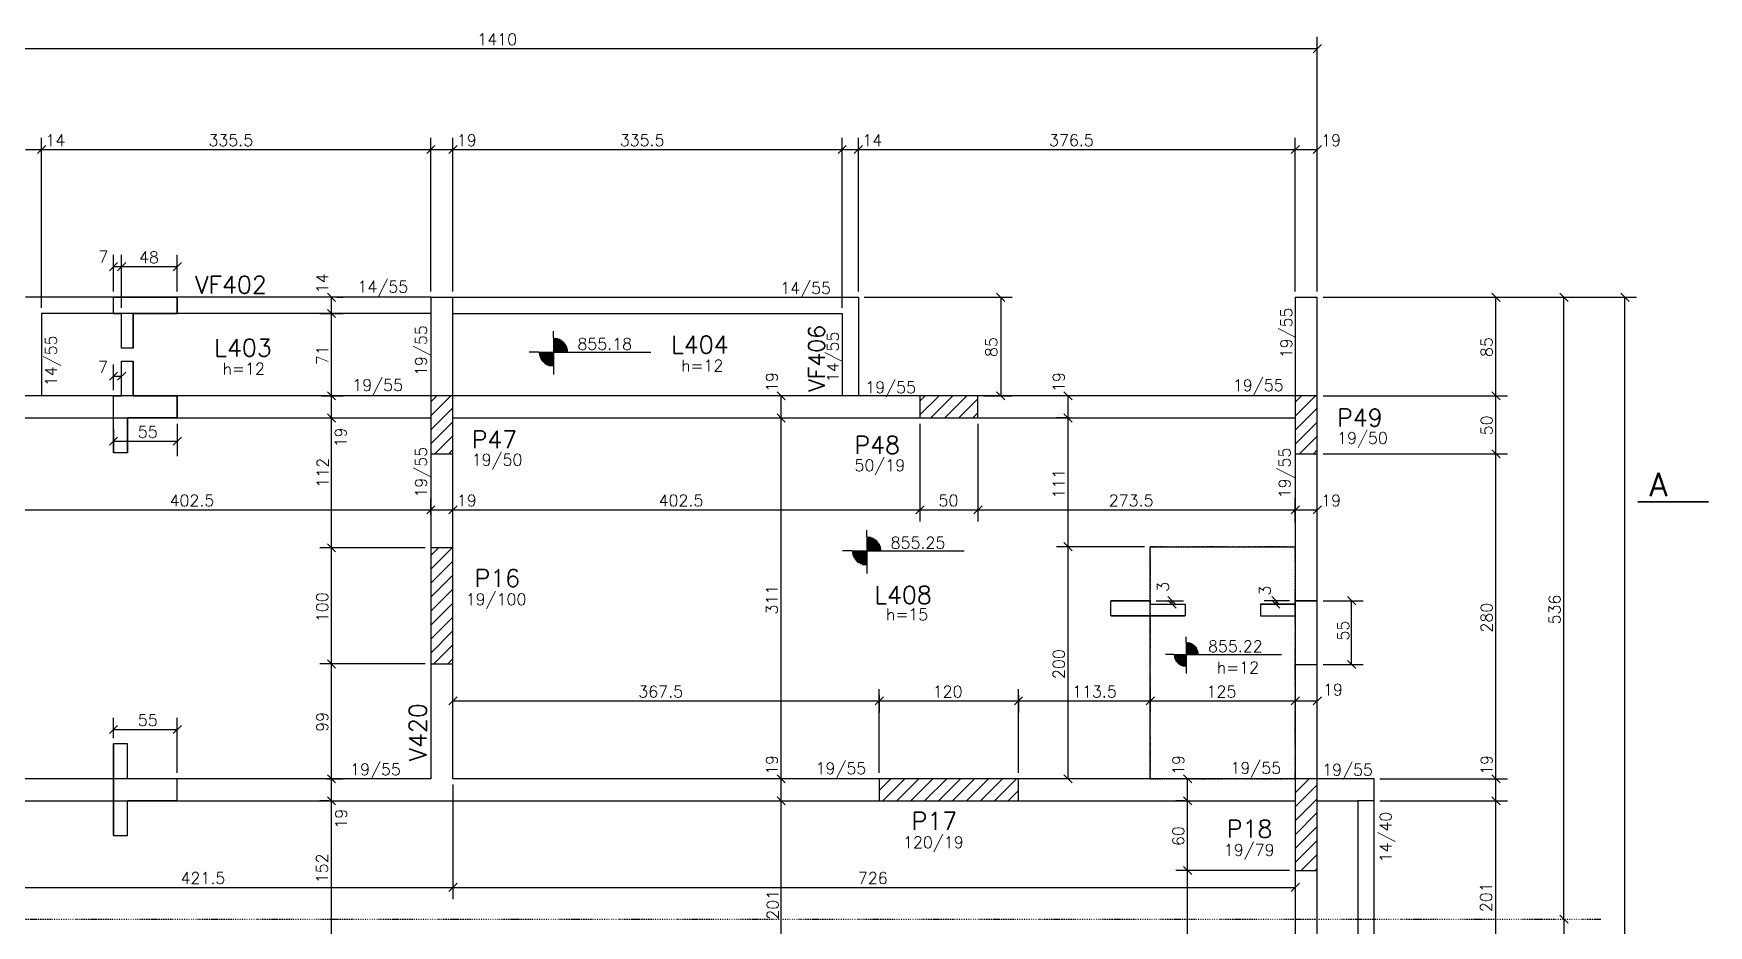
# Model space of a CAD drawing. Extents: x 1812 to 5810, y 1891 to 3687.
# Drawn here: x 4366 to 5810, y 2647 to 3415 of the extents above; entities that cross this region are included whole.
import ezdxf

# ---------------------------------------------------------------- set-up
doc = ezdxf.new("R2010")
doc.units = 0
doc.header["$MEASUREMENT"] = 0
doc.linetypes.add('ESTILO_TQS_0004', pattern=[2, 0.5, -0.4, 0.1, -0.4, 0.1, -0.5])
for name, color, linetype in [('2', 2, 'CONTINUOUS'), ('3', 3, 'CONTINUOUS'), ('4', 4, 'CONTINUOUS'), ('6', 6, 'CONTINUOUS'), ('7', 7, 'CONTINUOUS'), ('8', 8, 'CONTINUOUS'), ('9', 9, 'CONTINUOUS')]:
    doc.layers.add(name, color=color, linetype=linetype)
doc.styles.get("Standard").update_dxf_attribs({"font": 'ROMANS.SHX'})

msp = doc.modelspace()

# ---------------------------------------------------------------- linework, layer by layer
at = {"layer": '2', "linetype": 'Continuous'}
for p, q in [((5469.054466, 3398.772644), (5476.125534, 3405.843712)), ((4369.554466, 3311.782786), (4376.625534, 3318.853854)), ((4369.554466, 3311.782786), (4376.625534, 3318.853854)), ((4705.054466, 3311.782786), (4712.125534, 3318.853854)), ((4705.054466, 3311.782786), (4712.125534, 3318.853854)), ((4724.054466, 3311.782786), (4731.125534, 3318.853854)), ((4724.054466, 3311.782786), (4731.125534, 3318.853854)), ((5059.554466, 3311.782786), (5066.625534, 3318.853854)), ((5059.554466, 3311.782786), (5066.625534, 3318.853854)), ((5073.554466, 3311.782786), (5080.625534, 3318.853854)), ((5073.554466, 3311.782786), (5080.625534, 3318.853854)), ((5450.054466, 3311.782786), (5457.125534, 3318.853854)), ((5450.054466, 3311.782786), (5457.125534, 3318.853854)), ((5469.054466, 3311.782786), (5476.125534, 3318.853854)), ((4431.469817, 3210.895119), (4438.540885, 3217.966187)), ((4438.469817, 3210.895119), (4445.540885, 3217.966187)), ((4438.469817, 3210.895119), (4445.540885, 3217.966187)), ((4486.469817, 3210.895119), (4493.540885, 3217.966187)), ((4626.466779, 3184.489466), (4619.395711, 3191.560534)), ((5196.164258, 3191.560534), (5203.235326, 3184.489466)), ((5630.121399, 3184.489466), (5623.050332, 3191.560534)), ((5688.664578, 3184.489466), (5681.59351, 3191.560534)), ((5741.298209, 3184.489466), (5734.227141, 3191.560534)), ((4626.466779, 3170.489466), (4619.395711, 3177.560534)), ((4626.466779, 3170.489466), (4619.395711, 3177.560534)), ((4431.469817, 3116.477405), (4438.540885, 3123.548473)), ((4431.469817, 3116.477405), (4438.540885, 3123.548473)), ((4438.469817, 3116.477405), (4445.540885, 3123.548473)), ((4438.469817, 3116.477405), (4445.540885, 3123.548473)), ((4626.466779, 3099.489466), (4619.395711, 3106.560534)), ((4626.466779, 3099.489466), (4619.395711, 3106.560534)), ((4626.466779, 3099.489466), (4619.395711, 3106.560534)), ((5014.010328, 3099.489466), (5006.93926, 3106.560534)), ((5014.010328, 3099.489466), (5006.93926, 3106.560534)), ((5196.164258, 3106.560534), (5203.235326, 3099.489466)), ((5261.304787, 3099.489466), (5254.23372, 3106.560534)), ((5630.121399, 3099.489466), (5623.050332, 3106.560534)), ((5630.121399, 3099.489466), (5623.050332, 3106.560534)), ((4626.466779, 3080.489466), (4619.395711, 3087.560534)), ((4626.466779, 3080.489466), (4619.395711, 3087.560534)), ((5014.010328, 3080.489466), (5006.93926, 3087.560534)), ((5014.010328, 3080.489466), (5006.93926, 3087.560534)), ((5261.304787, 3080.489466), (5254.23372, 3087.560534)), ((5261.304787, 3080.489466), (5254.23372, 3087.560534)), ((4431.469817, 3060.470467), (4438.540885, 3067.541535)), ((4486.469817, 3060.470467), (4493.540885, 3067.541535)), ((5630.121399, 3049.489466), (5623.050332, 3056.560534)), ((5630.121399, 3049.489466), (5623.050332, 3056.560534)), ((4705.054466, 3001.331838), (4712.125534, 3008.402905)), ((4705.054466, 3001.331838), (4712.125534, 3008.402905)), ((4724.054466, 3001.331838), (4731.125534, 3008.402905)), ((4724.054466, 3001.331838), (4731.125534, 3008.402905)), ((5126.554466, 3001.331838), (5133.625534, 3008.402905)), ((5126.554466, 3001.331838), (5133.625534, 3008.402905)), ((5176.554466, 3001.331838), (5183.625534, 3008.402905)), ((5176.554466, 3001.331838), (5183.625534, 3008.402905)), ((5450.054466, 3001.331838), (5457.125534, 3008.402905)), ((5450.054466, 3001.331838), (5457.125534, 3008.402905)), ((5469.054466, 3001.331838), (5476.125534, 3008.402905)), ((4626.466779, 2968.489466), (4619.395711, 2975.560534)), ((4626.466779, 2968.489466), (4619.395711, 2975.560534)), ((4626.466779, 2968.489466), (4619.395711, 2975.560534)), ((5261.304787, 2969.489466), (5254.23372, 2976.560534)), ((5261.304787, 2969.489466), (5254.23372, 2976.560534)), ((5343.770676, 2930.013505), (5350.841743, 2922.942437)), ((5343.770676, 2927.013505), (5350.841743, 2919.942437)), ((5433.356939, 2930.013505), (5440.428007, 2922.942437)), ((5433.356939, 2927.013505), (5440.428007, 2919.942437)), ((5505.719509, 2922.942437), (5498.648441, 2930.013505)), ((4626.466779, 2868.489466), (4619.395711, 2875.560534)), ((4626.466779, 2868.489466), (4619.395711, 2875.560534)), ((5505.719509, 2867.942437), (5498.648441, 2875.013505)), ((4724.054466, 2836.645057), (4731.125534, 2843.716124)), ((5091.554466, 2836.645057), (5098.625534, 2843.716124)), ((5211.554466, 2836.645057), (5218.625534, 2843.716124)), ((5211.554466, 2836.645057), (5218.625534, 2843.716124)), ((5325.054466, 2836.645057), (5332.125534, 2843.716124)), ((5325.054466, 2836.645057), (5332.125534, 2843.716124)), ((5450.054466, 2836.645057), (5457.125534, 2843.716124)), ((5450.054466, 2836.645057), (5457.125534, 2843.716124)), ((5450.054466, 2836.645057), (5457.125534, 2843.716124)), ((5469.054466, 2836.645057), (5476.125534, 2843.716124)), ((5469.054466, 2836.645057), (5476.125534, 2843.716124)), ((4431.469817, 2812.023682), (4438.540885, 2819.09475)), ((4431.469817, 2812.023682), (4438.540885, 2819.09475)), ((4486.469817, 2812.023682), (4493.540885, 2819.09475)), ((4486.469817, 2812.023682), (4493.540885, 2819.09475)), ((4626.466779, 2769.489466), (4619.395711, 2776.560534)), ((4626.466779, 2769.489466), (4619.395711, 2776.560534)), ((5014.010328, 2769.489466), (5006.93926, 2776.560534)), ((5014.010328, 2769.489466), (5006.93926, 2776.560534)), ((5014.010328, 2769.489466), (5006.93926, 2776.560534)), ((5261.304787, 2769.489466), (5254.23372, 2776.560534)), ((5364.334157, 2769.489466), (5357.263089, 2776.560534)), ((5364.334157, 2769.489466), (5357.263089, 2776.560534)), ((5630.121399, 2769.489466), (5623.050332, 2776.560534)), ((5630.121399, 2769.489466), (5623.050332, 2776.560534)), ((4626.466779, 2750.489466), (4619.395711, 2757.560534)), ((4626.466779, 2750.489466), (4619.395711, 2757.560534)), ((5014.010328, 2750.489466), (5006.93926, 2757.560534)), ((5014.010328, 2750.489466), (5006.93926, 2757.560534)), ((5364.334157, 2750.489466), (5357.263089, 2757.560534)), ((5364.334157, 2750.489466), (5357.263089, 2757.560534)), ((5630.121399, 2750.489466), (5623.050332, 2757.560534)), ((5630.121399, 2750.489466), (5623.050332, 2757.560534)), ((5364.334157, 2690.489466), (5357.263089, 2697.560534)), ((5364.334157, 2690.489466), (5357.263089, 2697.560534)), ((4724.054466, 2675.902112), (4731.125534, 2682.973179)), ((4724.054466, 2675.902112), (4731.125534, 2682.973179)), ((5450.054466, 2675.902112), (5457.125534, 2682.973179)), ((5688.664578, 2648.489466), (5681.59351, 2655.560534))]:
    msp.add_line(p, q, dxfattribs=at)
at = {"layer": '3', "linetype": 'Continuous'}
for p, q in [((4708.59, 3188.025), (4359.09, 3188.025)), ((4727.59, 3188.025), (5077.09, 3188.025)), ((5077.09, 3188.025), (5077.09, 3103.025)), ((4373.09, 3174.025), (4373.09, 3103.025)), ((4708.59, 3174.025), (4373.09, 3174.025)), ((4727.59, 3174.025), (5063.09, 3174.025)), ((5063.09, 3174.025), (5063.09, 3103.025)), ((4814.205302, 3153.213561), (4814.205302, 3158.718305)), ((4814.205302, 3153.213561), (4814.205302, 3128.213561)), ((4814.205302, 3152.606213), (4818.054427, 3152.606213)), ((4814.205302, 3151.813364), (4819.953764, 3151.813364)), ((4814.205302, 3151.020515), (4821.27756, 3151.020515)), ((4814.205302, 3150.227654), (4822.312821, 3150.227654)), ((4814.205302, 3149.434865), (4823.160161, 3149.434865)), ((4814.205302, 3148.642016), (4823.86917, 3148.642016)), ((4814.205302, 3147.849155), (4824.468506, 3147.849155)), ((4801.705302, 3140.713561), (4793.278598, 3140.713561)), ((4814.205254, 3139.92076), (4801.705254, 3139.92076)), ((4801.705302, 3140.713561), (4826.705302, 3140.713561)), ((4814.205254, 3139.127911), (4801.806248, 3139.127911)), ((4814.205254, 3138.335061), (4801.933611, 3138.335061)), ((4814.205254, 3137.542212), (4802.114237, 3137.542212)), ((4814.205254, 3136.749411), (4802.35051, 3136.749411)), ((4814.205254, 3135.956514), (4802.645815, 3135.956514)), ((4814.205254, 3135.163713), (4803.004874, 3135.163713)), ((4814.205254, 3134.370864), (4803.434027, 3134.370864)), ((4814.205254, 3133.578015), (4803.94205, 3133.578015)), ((4814.205254, 3132.785166), (4804.541434, 3132.785166)), ((4814.205302, 3147.056306), (4824.976529, 3147.056306)), ((4814.205302, 3146.263457), (4825.405682, 3146.263457)), ((4814.205302, 3145.470608), (4825.76474, 3145.470608)), ((4814.205302, 3144.677759), (4826.060046, 3144.677759)), ((4814.205302, 3143.884957), (4826.296319, 3143.884957)), ((4814.205302, 3143.092108), (4826.476897, 3143.092108)), ((4814.205302, 3142.299259), (4826.604308, 3142.299259)), ((4814.205302, 3141.50641), (4826.705302, 3141.50641)), ((4826.705302, 3140.713561), (4898.128051, 3140.713561)), ((4814.205254, 3131.992364), (4805.250395, 3131.992364)), ((4814.205254, 3131.199456), (4806.097735, 3131.199456)), ((4814.205254, 3130.406654), (4807.132996, 3130.406654)), ((4814.205254, 3129.613805), (4808.456791, 3129.613805)), ((4814.205254, 3128.820956), (4810.356177, 3128.820956)), ((4814.205302, 3128.213561), (4814.205302, 3121.345029)), ((4708.59, 3085.779937), (4725.835063, 3103.025)), ((4708.59, 3097.800752), (4713.814248, 3103.025)), ((4708.59, 3073.759122), (4727.59, 3092.759122)), ((5130.09, 3086.551402), (5146.563598, 3103.025)), ((5130.09, 3098.572218), (5134.542782, 3103.025)), ((5139.584413, 3084.025), (5158.584413, 3103.025)), ((5151.605228, 3084.025), (5170.605228, 3103.025)), ((5163.626043, 3084.025), (5180.09, 3100.488957)), ((5453.59, 3085.48939), (5471.12561, 3103.025)), ((5453.59, 3097.510205), (5459.104795, 3103.025)), ((5453.59, 3073.468575), (5472.59, 3092.468575)), ((4708.59, 3061.738307), (4727.59, 3080.738307)), ((5175.646859, 3084.025), (5180.09, 3088.468141)), ((5453.59, 3061.447759), (5472.59, 3080.447759)), ((4711.897509, 3053.025), (4727.59, 3068.717491)), ((5457.188056, 3053.025), (5472.59, 3068.426944)), ((4723.918324, 3053.025), (4727.59, 3056.696676)), ((5469.208871, 3053.025), (5472.59, 3056.406129)), ((5084.206759, 2981.866482), (5084.206759, 2987.371226)), ((5084.206759, 2981.866482), (5084.206759, 2956.866482)), ((5084.206759, 2981.259135), (5088.055884, 2981.259135)), ((5084.206759, 2980.466286), (5089.955222, 2980.466286)), ((5084.206759, 2979.673437), (5091.279017, 2979.673437)), ((5084.206759, 2978.880576), (5092.314278, 2978.880576)), ((5084.206759, 2978.087786), (5093.161618, 2978.087786)), ((5084.206759, 2977.294937), (5093.870627, 2977.294937)), ((5084.206759, 2976.502076), (5094.469964, 2976.502076)), ((5084.206759, 2975.709227), (5094.977986, 2975.709227)), ((5084.206759, 2974.916378), (5095.40714, 2974.916378)), ((5084.206759, 2974.123529), (5095.766198, 2974.123529)), ((4708.59, 2953.550969), (4727.064031, 2972.025)), ((4708.59, 2965.571784), (4715.043216, 2972.025)), ((4708.59, 2941.530154), (4727.59, 2960.530154)), ((5071.706759, 2969.366482), (5063.280055, 2969.366482)), ((5084.206712, 2968.573681), (5071.706712, 2968.573681)), ((5071.706759, 2969.366482), (5096.706759, 2969.366482)), ((5084.206712, 2967.780832), (5071.807706, 2967.780832)), ((5084.206712, 2966.987983), (5071.935069, 2966.987983)), ((5084.206712, 2966.195134), (5072.115695, 2966.195134)), ((5084.206712, 2965.402332), (5072.351968, 2965.402332)), ((5084.206712, 2964.609436), (5072.647273, 2964.609436)), ((5084.206712, 2963.816634), (5073.006331, 2963.816634)), ((5084.206712, 2963.023785), (5073.435485, 2963.023785)), ((5084.206712, 2962.230936), (5073.943507, 2962.230936)), ((5084.206712, 2961.438087), (5074.542891, 2961.438087)), ((5084.206712, 2960.645286), (5075.251853, 2960.645286)), ((5084.206712, 2959.852377), (5076.099192, 2959.852377)), ((5084.206759, 2973.33068), (5096.061503, 2973.33068)), ((5084.206759, 2972.537878), (5096.297776, 2972.537878)), ((5084.206759, 2971.745029), (5096.478354, 2971.745029)), ((5084.206759, 2970.95218), (5096.605765, 2970.95218)), ((5084.206759, 2970.159331), (5096.706759, 2970.159331)), ((5096.706759, 2969.366482), (5168.129508, 2969.366482)), ((4708.59, 2929.509339), (4727.59, 2948.509339)), ((5084.206712, 2959.059576), (5077.134454, 2959.059576)), ((5084.206712, 2958.266726), (5078.458249, 2958.266726)), ((5084.206712, 2957.473877), (5080.357634, 2957.473877)), ((5084.206759, 2956.866482), (5084.206759, 2949.99795)), ((4708.59, 2917.488523), (4727.59, 2936.488523)), ((4708.59, 2905.467708), (4727.59, 2924.467708)), ((4708.59, 2893.446893), (4727.59, 2912.446893)), ((4708.59, 2881.426077), (4727.59, 2900.426077)), ((4711.209738, 2872.025), (4727.59, 2888.405262)), ((5359.632692, 2890.7704), (5359.632692, 2895.449432)), ((5359.632692, 2890.7704), (5359.632692, 2869.5204)), ((5359.632692, 2890.254155), (5362.904448, 2890.254155)), ((5359.632692, 2889.580233), (5364.518885, 2889.580233)), ((5359.632692, 2888.906311), (5365.644111, 2888.906311)), ((5359.632692, 2888.232379), (5366.524083, 2888.232379)), ((5359.632692, 2887.558508), (5367.244322, 2887.558508)), ((4723.230553, 2872.025), (4727.59, 2876.384447)), ((5349.007692, 2880.1454), (5341.844993, 2880.1454)), ((5359.632651, 2879.471519), (5349.007651, 2879.471519)), ((5349.007692, 2880.1454), (5370.257692, 2880.1454)), ((5359.632651, 2878.797597), (5349.093496, 2878.797597)), ((5359.632651, 2878.123675), (5349.201755, 2878.123675)), ((5359.632651, 2877.449754), (5349.355287, 2877.449754)), ((5359.632651, 2876.775872), (5349.556119, 2876.775872)), ((5359.632651, 2876.10191), (5349.807128, 2876.10191)), ((5359.632651, 2875.428029), (5350.112328, 2875.428029)), ((5359.632651, 2874.754107), (5350.477108, 2874.754107)), ((5359.632651, 2874.080186), (5350.908927, 2874.080186)), ((5359.632651, 2873.406264), (5351.418404, 2873.406264)), ((5359.632692, 2886.884587), (5367.84698, 2886.884587)), ((5359.632692, 2886.210655), (5368.356416, 2886.210655)), ((5359.632692, 2885.536733), (5368.788235, 2885.536733)), ((5359.632692, 2884.862811), (5369.153015, 2884.862811)), ((5359.632692, 2884.18889), (5369.458215, 2884.18889)), ((5359.632692, 2883.514968), (5369.709224, 2883.514968)), ((5359.632692, 2882.841087), (5369.910056, 2882.841087)), ((5359.632692, 2882.167165), (5370.063548, 2882.167165)), ((5359.632692, 2881.493243), (5370.171847, 2881.493243)), ((5359.632692, 2880.819322), (5370.257692, 2880.819322)), ((5370.257692, 2880.1454), (5441.680441, 2880.1454)), ((5359.632651, 2872.732383), (5352.021021, 2872.732383)), ((5359.632651, 2872.05841), (5352.74126, 2872.05841)), ((5359.632651, 2871.384529), (5353.621232, 2871.384529)), ((5359.632651, 2870.710607), (5354.746458, 2870.710607)), ((5359.632651, 2870.036686), (5356.360936, 2870.036686)), ((5359.632692, 2869.5204), (5359.632692, 2863.682147)), ((5095.09, 2763.051836), (5105.063164, 2773.025)), ((5098.08398, 2754.025), (5117.08398, 2773.025)), ((5110.104795, 2754.025), (5129.104795, 2773.025)), ((5122.12561, 2754.025), (5141.12561, 2773.025)), ((5134.146425, 2754.025), (5153.146425, 2773.025)), ((5146.167241, 2754.025), (5165.167241, 2773.025)), ((5158.188056, 2754.025), (5177.188056, 2773.025)), ((5170.208871, 2754.025), (5189.208871, 2773.025)), ((5182.229687, 2754.025), (5201.229687, 2773.025)), ((5194.250502, 2754.025), (5213.250502, 2773.025)), ((5453.59, 2760.927377), (5465.687623, 2773.025)), ((5453.59, 2772.948193), (5453.666807, 2773.025)), ((5206.271317, 2754.025), (5215.09, 2762.843683)), ((5453.59, 2748.906562), (5472.59, 2767.906562)), ((5453.59, 2736.885747), (5472.59, 2755.885747)), ((5453.59, 2724.864931), (5472.59, 2743.864931)), ((5453.59, 2712.844116), (5472.59, 2731.844116)), ((5453.59, 2700.823301), (5472.59, 2719.823301)), ((5458.812514, 2694.025), (5472.59, 2707.802486)), ((5470.83333, 2694.025), (5472.59, 2695.78167))]:
    msp.add_line(p, q, dxfattribs=at)
for points in [[(4708.59, 3188.025), (4708.59, 3103.025)], [(4708.59, 3188.025), (4727.59, 3188.025)], [(4727.59, 3103.025), (4727.59, 3188.025)], [(5453.59, 3188.025), (5453.59, 3103.025)], [(5453.59, 3188.025), (5472.59, 3188.025)], [(5472.59, 3103.025), (5472.59, 3188.025)], [(4708.59, 3103.025), (4306.09, 3103.025)], [(5130.09, 3103.025), (4727.59, 3103.025)], [(5453.59, 3103.025), (5180.09, 3103.025)], [(4306.09, 3084.025), (4708.59, 3084.025)], [(4727.59, 3084.025), (5130.09, 3084.025)], [(5180.09, 3084.025), (5453.59, 3084.025)], [(4708.59, 3053.025), (4708.59, 2972.025)], [(4727.59, 2972.025), (4727.59, 3053.025)], [(5453.59, 3053.025), (5453.59, 2773.025)], [(5472.59, 2773.025), (5472.59, 3053.025)], [(4708.59, 2872.025), (4708.59, 2773.025)], [(4727.59, 2773.025), (4727.59, 2872.025)], [(4708.59, 2773.025), (4306.09, 2773.025)], [(5095.09, 2773.025), (4727.59, 2773.025)], [(5453.59, 2773.025), (5215.09, 2773.025)], [(5521.59, 2773.025), (5472.59, 2773.025)], [(5521.59, 2534.025), (5521.59, 2773.025)], [(4306.09, 2754.025), (4718.09, 2754.025)], [(4718.09, 2754.025), (5095.09, 2754.025)], [(5215.09, 2754.025), (5453.59, 2754.025)], [(5472.59, 2754.025), (5507.59, 2754.025)], [(5507.59, 2754.025), (5507.59, 2553.025)], [(5521.59, 2754.025), (5507.59, 2754.025)], [(5453.59, 2694.025), (5453.59, 2553.025)], [(5472.59, 2553.025), (5472.59, 2694.025)]]:
    msp.add_lwpolyline(points, dxfattribs=at)
at = {"layer": '3', "linetype": 'ESTILO_TQS_0004'}
msp.add_lwpolyline([(5328.59, 2773.025), (5453.59, 2773.025), (5453.59, 2973.025), (5328.59, 2973.025), (5328.59, 2773.025)], dxfattribs=at)
at = {"layer": '6', "linetype": 'Continuous'}
for p, q in [((4435.005351, 3174.025), (4435.005351, 3188.025)), ((4435.005351, 3188.025), (4490.005351, 3188.025)), ((4490.005351, 3174.025), (4490.005351, 3188.025)), ((4435.005351, 3174.025), (4442.005351, 3174.025)), ((4442.005351, 3144.025), (4442.005351, 3174.025)), ((4452.005351, 3144.025), (4452.005351, 3174.025)), ((4452.005351, 3174.025), (4490.005351, 3174.025)), ((4442.005351, 3103.025), (4442.005351, 3133.025)), ((4452.005351, 3103.025), (4452.005351, 3133.025)), ((4435.005351, 3084.025), (4435.005351, 3103.025)), ((4435.005351, 3103.025), (4442.005351, 3103.025)), ((4452.005351, 3103.025), (4490.005351, 3103.025)), ((4490.005351, 3084.025), (4490.005351, 3103.025)), ((4435.005351, 3054.025), (4435.005351, 3084.025)), ((4447.005351, 3054.025), (4447.005351, 3084.025)), ((4447.005351, 3084.025), (4490.005351, 3084.025)), ((5809.613704, 3011.658184), (5748.957002, 3011.658184)), ((5748.957002, 3011.571233), (5809.754753, 3011.571233)), ((5328.59, 2926.477971), (5294.621745, 2926.477971)), ((5328.59, 2923.477971), (5328.59, 2926.477971)), ((5328.59, 2923.477971), (5358.59, 2923.477971)), ((5423.59, 2923.477971), (5453.59, 2923.477971)), ((5453.59, 2926.477971), (5472.59, 2926.477971)), ((5453.59, 2923.477971), (5453.59, 2926.477971)), ((5472.59, 2914.477971), (5472.59, 2926.477971)), ((5294.621745, 2913.477971), (5358.59, 2913.477971)), ((5423.59, 2913.477971), (5453.59, 2913.477971)), ((5453.59, 2913.477971), (5453.59, 2871.477971)), ((5472.59, 2871.477971), (5472.59, 2914.477971)), ((5453.59, 2871.477971), (5472.59, 2871.477971)), ((4435.005351, 2773.025), (4435.005351, 2803.025)), ((4447.005351, 2773.025), (4447.005351, 2803.025)), ((4435.005351, 2754.025), (4435.005351, 2773.025)), ((4490.005351, 2773.025), (4447.005351, 2773.025)), ((4490.005351, 2754.025), (4490.005351, 2773.025)), ((4435.005351, 2724.025), (4435.005351, 2754.025)), ((4447.005351, 2724.025), (4447.005351, 2754.025)), ((4490.005351, 2754.025), (4447.005351, 2754.025))]:
    msp.add_line(p, q, dxfattribs=at)
at = {"layer": '7', "linetype": 'Continuous'}
for points in [[(4708.59, 3053.025), (4727.59, 3053.025), (4727.59, 3103.025), (4708.59, 3103.025), (4708.59, 3053.025)], [(5130.09, 3084.025), (5180.09, 3084.025), (5180.09, 3103.025), (5130.09, 3103.025), (5130.09, 3084.025)], [(5453.59, 3053.025), (5472.59, 3053.025), (5472.59, 3103.025), (5453.59, 3103.025), (5453.59, 3053.025)], [(4708.59, 2872.025), (4727.59, 2872.025), (4727.59, 2972.025), (4708.59, 2972.025), (4708.59, 2872.025)], [(5095.09, 2754.025), (5215.09, 2754.025), (5215.09, 2773.025), (5095.09, 2773.025), (5095.09, 2754.025)], [(5453.59, 2694.025), (5472.59, 2694.025), (5472.59, 2773.025), (5453.59, 2773.025), (5453.59, 2694.025)]]:
    msp.add_lwpolyline(points, dxfattribs=at)
at = {"layer": '8', "linetype": 'Continuous'}
for points in [[(4435.005351, 3188.025), (4490.005351, 3188.025), (4490.005351, 3174.025), (4452.005351, 3174.025), (4452.005351, 3144.025), (4442.005351, 3144.025), (4442.005351, 3174.025), (4435.005351, 3174.025), (4435.005351, 3188.025)], [(4442.005351, 3133.025), (4452.005351, 3133.025), (4452.005351, 3103.025), (4490.005351, 3103.025), (4490.005351, 3084.025), (4447.005351, 3084.025), (4447.005351, 3054.025), (4435.005351, 3054.025), (4435.005351, 3103.025), (4442.005351, 3103.025), (4442.005351, 3133.025)], [(5358.59, 2913.477971), (5294.621745, 2913.477971), (5294.621745, 2926.477971), (5328.59, 2926.477971), (5328.59, 2923.477971), (5358.59, 2923.477971), (5358.59, 2913.477971)], [(5423.59, 2913.477971), (5453.59, 2913.477971), (5453.59, 2871.477971), (5472.59, 2871.477971), (5472.59, 2926.477971), (5453.59, 2926.477971), (5453.59, 2923.477971), (5423.59, 2923.477971), (5423.59, 2913.477971)], [(4435.005351, 2724.025), (4447.005351, 2724.025), (4447.005351, 2754.025), (4490.005351, 2754.025), (4490.005351, 2773.025), (4447.005351, 2773.025), (4447.005351, 2803.025), (4435.005351, 2803.025), (4435.005351, 2724.025)]]:
    msp.add_lwpolyline(points, dxfattribs=at)
at = {"layer": '9', "linetype": 'Continuous'}
for p, q in [((5472.59, 3386.515235), (5472.59, 3412.308178)), ((5472.59, 3320.31832), (5472.59, 3409.37602)), ((4062.59, 3402.308178), (5472.59, 3402.308178)), ((4373.09, 3179.025), (4373.09, 3325.31832)), ((4708.59, 3193.025), (4708.59, 3325.31832)), ((4727.59, 3193.025), (4727.59, 3325.31832)), ((5063.09, 3179.025), (5063.09, 3325.31832)), ((5077.09, 3193.025), (5077.09, 3325.31832)), ((5453.59, 3193.025), (5453.59, 3325.31832)), ((5472.59, 3193.025), (5472.59, 3325.31832)), ((4359.09, 3315.31832), (4373.09, 3315.31832)), ((4373.09, 3315.31832), (4708.59, 3315.31832)), ((4708.59, 3315.31832), (4727.59, 3315.31832)), ((4727.59, 3315.31832), (5063.09, 3315.31832)), ((5063.09, 3315.31832), (5077.09, 3315.31832)), ((5077.09, 3315.31832), (5453.59, 3315.31832)), ((5453.59, 3315.31832), (5472.59, 3315.31832)), ((4435.005351, 3193.025), (4435.005351, 3224.430653)), ((4442.005351, 3179.025), (4442.005351, 3224.430653)), ((4490.005351, 3193.025), (4490.005351, 3224.430653)), ((4435.005351, 3214.430653), (4442.005351, 3214.430653)), ((4442.005351, 3214.430653), (4490.005351, 3214.430653)), ((4622.931245, 3174.025), (4622.931245, 3188.025)), ((4627.44253, 3188.025), (4632.931245, 3188.025)), ((5082.09, 3188.025), (5209.699792, 3188.025)), ((5199.699792, 3188.025), (5199.699792, 3103.025)), ((5477.59, 3188.025), (5636.585866, 3188.025)), ((5626.585866, 3103.025), (5626.585866, 3188.025)), ((5631.585866, 3188.025), (5695.129044, 3188.025)), ((5685.129044, 2652.025), (5685.129044, 3188.025)), ((5690.129044, 3188.025), (5747.762675, 3188.025)), ((5737.762675, 2056.025), (5737.762675, 3188.025)), ((4612.835448, 3174.025), (4632.931245, 3174.025)), ((4622.931245, 3103.025), (4622.931245, 3174.025)), ((4435.005351, 3108.025), (4435.005351, 3130.012939)), ((4435.005351, 3108.025), (4435.005351, 3130.012939)), ((4435.005351, 3120.012939), (4442.005351, 3120.012939)), ((4435.005351, 3120.012939), (4442.005351, 3120.012939)), ((4442.005351, 3113.591303), (4442.005351, 3130.012939)), ((4442.005351, 3113.591303), (4442.005351, 3130.012939)), ((4614.353067, 3103.025), (4632.931245, 3103.025)), ((4622.931245, 3084.025), (4622.931245, 3103.025)), ((4626.224311, 3103.025), (4632.931245, 3103.025)), ((5010.474794, 3084.025), (5010.474794, 3103.025)), ((5185.09, 3103.025), (5209.699792, 3103.025)), ((5260.039991, 3103.025), (5247.769254, 3103.025)), ((5257.769254, 3084.025), (5257.769254, 3103.025)), ((5477.59, 3103.025), (5636.585866, 3103.025)), ((5626.585866, 3053.025), (5626.585866, 3103.025)), ((4490.005351, 3079.025), (4490.005351, 3051.074314)), ((4622.931245, 2972.025), (4622.931245, 3084.025)), ((5010.474794, 2773.025), (5010.474794, 3084.025)), ((5130.09, 3079.025), (5130.09, 2994.867371)), ((5180.09, 3079.025), (5180.09, 2994.867371)), ((5258.947008, 3084.025), (5247.769254, 3084.025)), ((5257.769254, 2973.025), (5257.769254, 3084.025)), ((4435.005351, 3074.121623), (4435.005351, 3054.006001)), ((4435.005351, 3064.006001), (4490.005351, 3064.006001)), ((5477.59, 3053.025), (5636.585866, 3053.025)), ((5626.585866, 2773.025), (5626.585866, 3053.025)), ((4306.09, 3004.867371), (4708.59, 3004.867371)), ((4708.59, 3000.515236), (4708.59, 3014.867371)), ((4708.59, 3004.867371), (4727.59, 3004.867371)), ((4727.59, 3000.037698), (4727.59, 3014.867371)), ((4727.59, 3004.867371), (5130.09, 3004.867371)), ((5130.09, 3004.867371), (5180.09, 3004.867371)), ((5180.09, 3004.867371), (5453.59, 3004.867371)), ((5453.59, 2994.097358), (5453.59, 3014.867371)), ((5453.59, 3004.867371), (5472.59, 3004.867371)), ((5472.59, 2994.097358), (5472.59, 3014.867371)), ((4703.59, 2972.025), (4612.931245, 2972.025)), ((4650.069833, 2972.025), (4612.931245, 2972.025)), ((4622.931245, 2872.025), (4622.931245, 2972.025)), ((5323.59, 2973.025), (5247.769254, 2973.025)), ((5257.769254, 2773.025), (5257.769254, 2973.025)), ((5333.59, 2926.477971), (5357.306209, 2926.477971)), ((5344.348065, 2923.477971), (5357.306209, 2923.477971)), ((5347.306209, 2926.477971), (5347.306209, 2923.477971)), ((5448.59, 2926.477971), (5426.892473, 2926.477971)), ((5435.722834, 2923.477971), (5426.892473, 2923.477971)), ((5436.892473, 2926.477971), (5436.892473, 2923.477971)), ((5477.59, 2926.477971), (5512.183975, 2926.477971)), ((5502.183975, 2871.477971), (5502.183975, 2926.477971)), ((4703.59, 2872.025), (4612.931245, 2872.025)), ((4622.931245, 2773.025), (4622.931245, 2872.025)), ((5477.59, 2871.477971), (5512.183975, 2871.477971)), ((4727.59, 2820.794713), (4727.59, 2850.180591)), ((5095.09, 2778.025), (5095.09, 2850.180591)), ((5095.09, 2845.180591), (5095.09, 2830.180591)), ((5215.09, 2778.025), (5215.09, 2850.180591)), ((5215.09, 2845.180591), (5215.09, 2830.180591)), ((5215.09, 2845.180591), (5215.09, 2830.180591)), ((5328.59, 2846.860146), (5328.59, 2830.180591)), ((4727.59, 2840.180591), (5095.09, 2840.180591)), ((5095.09, 2840.180591), (5215.09, 2840.180591)), ((5215.09, 2840.180591), (5328.59, 2840.180591)), ((5328.59, 2840.180591), (5453.59, 2840.180591)), ((5453.59, 2843.258446), (5453.59, 2830.180591)), ((5453.59, 2840.180591), (5472.59, 2840.180591)), ((4435.005351, 2808.025), (4435.005351, 2825.559216)), ((4435.005351, 2808.025), (4435.005351, 2825.559216)), ((4435.005351, 2815.559216), (4490.005351, 2815.559216)), ((4435.005351, 2815.559216), (4490.005351, 2815.559216)), ((4490.005351, 2778.025), (4490.005351, 2825.559216)), ((4490.005351, 2778.025), (4490.005351, 2825.559216)), ((4618.272156, 2773.025), (4632.931245, 2773.025)), ((4622.931245, 2754.025), (4622.931245, 2773.025)), ((5010.474794, 2754.025), (5010.474794, 2773.025)), ((5278.301404, 2773.025), (5247.769254, 2773.025)), ((5362.881931, 2773.025), (5350.798623, 2773.025)), ((5363.448634, 2773.025), (5350.798623, 2773.025)), ((5360.798623, 2754.025), (5360.798623, 2773.025)), ((5526.59, 2773.025), (5636.585866, 2773.025)), ((5626.585866, 2754.025), (5626.585866, 2773.025)), ((4727.59, 2768.025), (4727.59, 2669.437645)), ((4620.996272, 2754.025), (4612.931245, 2754.025)), ((4622.931245, 2602.025), (4622.931245, 2754.025)), ((4727.59, 2749.025), (4727.59, 2669.437645)), ((5010.474794, 2553.025), (5010.474794, 2754.025)), ((5358.715279, 2754.025), (5350.798623, 2754.025)), ((5360.798623, 2694.025), (5360.798623, 2754.025)), ((5526.59, 2754.025), (5636.585866, 2754.025)), ((5626.585866, 2553.025), (5626.585866, 2754.025)), ((5448.59, 2694.025), (5350.798623, 2694.025)), ((5360.798623, 2553.025), (5360.798623, 2694.025)), ((5453.59, 2689.025), (5453.59, 2669.437645)), ((4306.09, 2679.437645), (4727.59, 2679.437645)), ((4727.59, 2679.437645), (5453.59, 2679.437645)), ((5685.129044, 2652.025), (5685.129044, 2056.025))]:
    msp.add_line(p, q, dxfattribs=at)
at = {"layer": '9', "linetype": 'ESTILO_TQS_0004'}
msp.add_line((1835.89007, 2652.025), (5717.148403, 2652.025), dxfattribs=at)
at = {"layer": '9', "linetype": 'Continuous'}
msp.add_lwpolyline([(5453.59, 2773.025), (5328.59, 2773.025), (5328.59, 2973.025), (5453.59, 2973.025), (5453.59, 2773.025)], dxfattribs=at)

# ---------------------------------------------------------------- texts
at = {"layer": '2', "linetype": 'Continuous'}
for s, p in [('1410', (4748.59, 3405.308178)), ('14', (4376.42333, 3318.31832)), ('335.5', (4516.84, 3318.31832)), ('19', (4730.92333, 3318.31832)), ('335.5', (4871.34, 3318.31832)), ('14', (5080.42333, 3318.31832)), ('376.5', (5241.34, 3318.31832)), ('19', (5475.92333, 3318.31832)), ('7', (4421.885295, 3218.069955)), ('48', (4457.076078, 3217.430653)), ('7', (4421.672021, 3123.012939)), ('7', (4421.672021, 3123.012939)), ('55', (4456.005351, 3067.006001)), ('402.5', (4483.34, 3007.867371)), ('19', (4730.92333, 3007.867371)), ('402.5', (4904.84, 3007.867371)), ('50', (5146.09, 3007.867371)), ('273.5', (5292.84, 3007.867371)), ('19', (5475.92333, 3007.867371)), ('367.5', (4887.34, 2843.180591)), ('120', (5141.09, 2843.180591)), ('113.5', (5261.218651, 2843.180591)), ('125', (5377.09, 2843.180591)), ('19', (5477.5199, 2844.79402)), ('55', (4456.005351, 2818.559216)), ('421.5', (4492.84, 2682.437645)), ('726', (5076.59, 2682.437645))]:
    msp.add_text(s, height=10, dxfattribs=at).set_placement(p)
for s, p in [('14', (4619.931245, 3191.35833)), ('85', (5196.699792, 3136.525)), ('85', (5623.585866, 3136.525)), ('71', (4619.931245, 3129.525)), ('19', (5007.474794, 3106.35833)), ('19', (5254.769254, 3106.35833)), ('50', (5623.585866, 3069.025)), ('19', (4635.765646, 3058.59122)), ('112', (4620.342121, 3023.886032)), ('111', (5254.769254, 3014.525)), ('100', (4619.931245, 2908.025)), ('311', (5007.474794, 2914.525)), ('3', (5344.49346, 2934.1127)), ('3', (5432.360329, 2930.981804)), ('280', (5623.585866, 2899.025)), ('536', (5682.129044, 2906.025)), ('55', (5499.958854, 2892.127246)), ('200', (5254.769254, 2859.025)), ('99', (4619.931245, 2813.525)), ('19', (5007.474794, 2776.35833)), ('19', (5357.798623, 2776.35833)), ('19', (5623.585866, 2776.35833)), ('19', (4636.239659, 2730.021724)), ('60', (5357.798623, 2715.025)), ('152', (4619.757407, 2682.973321)), ('201', (5008.234772, 2651.606214)), ('201', (5623.083322, 2658.119122))]:
    msp.add_text(s, height=10, rotation=90, dxfattribs=at).set_placement(p)
at = {"layer": '3', "linetype": 'Continuous'}
for s, p in [('14/55', (4645.355478, 3192.049403)), ('14/55', (5009.710931, 3190.915656)), ('855.18', (4834.863121, 3142.780967)), ('h=12', (4924.228678, 3124.105597)), ('h=12', (4529.069151, 3121.398988)), ('19/55', (4640.860584, 3107.286541)), ('19/55', (5399.858722, 3107.138038)), ('19/55', (5082.988656, 3105.367668)), ('19/50', (5489.718686, 3061.722616)), ('19/50', (4743.779607, 3042.976022)), ('50/19', (5073.646786, 3038.178901)), ('855.25', (5104.864578, 2971.433888)), ('19/100', (4738.611003, 2922.742097)), ('h=15', (5100.818522, 2909.642897)), ('855.22', (5378.415511, 2882.212806)), ('h=12', (5385.946909, 2863.889737)), ('19/55', (4639.040997, 2776.113606)), ('19/55', (5040.139819, 2776.985102)), ('19/55', (5397.712103, 2777.453742)), ('19/55', (5476.824685, 2775.787669)), ('120/19', (5115.546944, 2713.323579)), ('19/79', (5391.994617, 2706.68706))]:
    msp.add_text(s, height=10, dxfattribs=at).set_placement(p)
for s, p in [('19/55', (5450.868912, 3135.412526)), ('19/55', (4705.136944, 3120.183045)), ('14/55', (4386.207971, 3111.319044)), ('14/55', (5060.023923, 3114.68385)), ('19/55', (4705.136944, 3015.328345)), ('19/55', (5449.46343, 3014.682269)), ('14/40', (5536.481294, 2700.944419))]:
    msp.add_text(s, height=10, rotation=90, dxfattribs=at).set_placement(p)
at = {"layer": '4', "linetype": 'Continuous'}
for s, p in [('VF402', (4505.444782, 3191.30485)), ('L403', (4521.949043, 3136.974966)), ('L404', (4915.684548, 3139.681576)), ('P49', (5489.718686, 3076.722616)), ('P47', (4743.779607, 3057.976022)), ('P48', (5073.646786, 3053.178901)), ('P16', (4746.263659, 2938.437793)), ('L408', (5090.838139, 2923.920974)), ('P17', (5122.958891, 2729.143172)), ('P18', (5394.607529, 2722.433606))]:
    msp.add_text(s, height=15, dxfattribs=at).set_placement(p)
for s, height, p in [('VF406', 14, (5048.03006, 3106.57992)), ('V420', 15, (4704.84, 2788.025))]:
    msp.add_text(s, height=height, rotation=90, dxfattribs=at).set_placement(p)
at = {"layer": '6', "linetype": 'Continuous'}
msp.add_text('A', height=20, dxfattribs=at).set_placement((5758.957002, 3016.571233))

doc.saveas('drawing.dxf')
